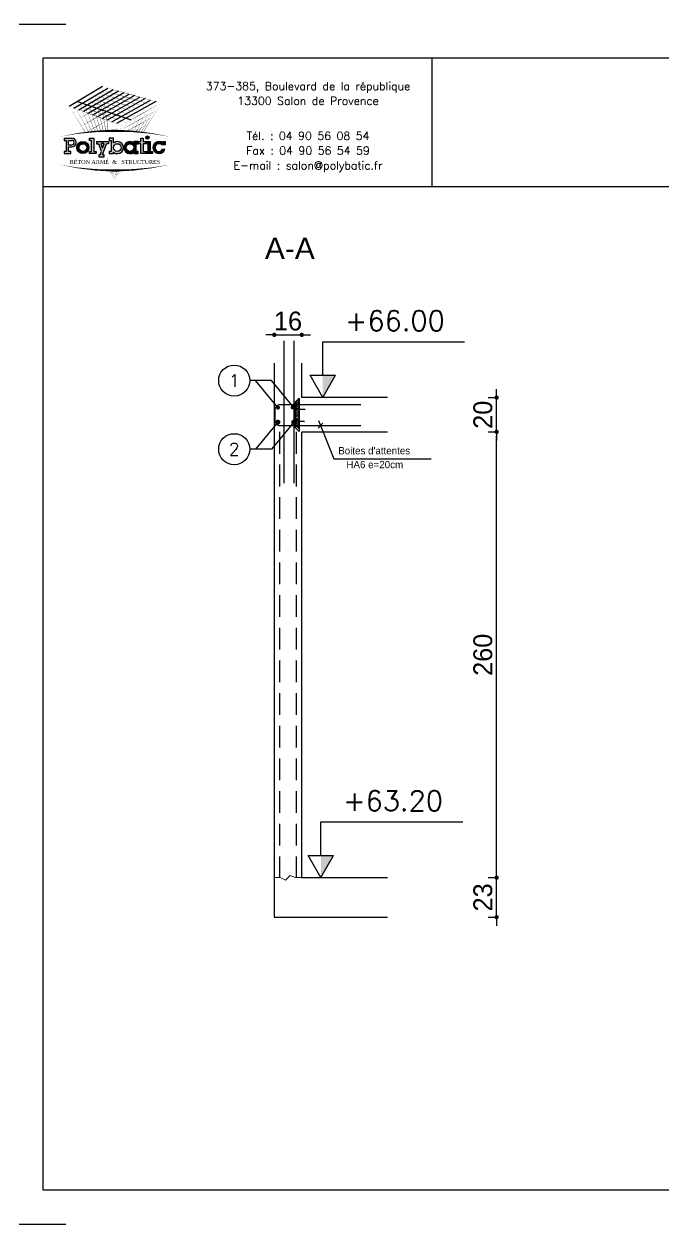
# Model space of a CAD drawing. Header units: metres. Extents: x -5618 to 118954, y -306 to 4637.
# Drawn here: x 3885 to 4258, y 894 to 1594 of the extents above; entities that cross this region are included whole.
import ezdxf
from ezdxf.enums import TextEntityAlignment as Align

# ---------------------------------------------------------------- set-up
doc = ezdxf.new("R2010")
doc.units = ezdxf.units.M
doc.linetypes.add('CACHEX2', pattern=[19.05, 12.7, -6.35])
for name, color, linetype in [('COTATION', 1, 'Continuous'), ('GO-CARTOUCHE', 7, 'Continuous'), ('GO-FER-HA', 140, 'Continuous'), ('GO-TEXTE', 9, 'Continuous'), ('K_ENT_M_Building_V.76', 7, 'Continuous'), ('STR_COTATION', 1, 'Continuous'), ('STR_STA', 30, 'Continuous'), ('STR_VOI-POT', 6, 'Continuous')]:
    doc.layers.add(name, color=color, linetype=linetype)
doc.layers.add('Kofragna_forma', color=7, linetype='Continuous', lineweight=70)
doc.styles.add('GrDimensions', font='simplex.shx')
doc.styles.add('Lucida', font='LSANSI.TTF')
doc.styles.add('POLYBATIC', font='TIMES.TTF')
doc.styles.add('schéma', font='simplex.shx')
doc.styles.add('TEXTE', font='romans.shx')
doc.styles.add('TEXTEBA', font='ARIAL.TTF')
doc.dimstyles.new('COUPE-20', dxfattribs={"dimscale": 0.5, "dimtxt": 22, "dimasz": 5, "dimexe": 0.05, "dimexo": 0, "dimgap": 5, "dimtad": 1, "dimdec": 0, "dimdsep": 46, "dimtxsty": 'Standard', "dimblk1": 'DOT', "dimblk2": 'DOT', "dimsah": 1, "dimcen": 0, "dimdle": 150, "dimclrd": 1, "dimclre": 1, "dimclrt": 7, "dimadec": 0, "dimazin": 0, "dimtfac": 1, "dimtdec": 0, "dimtix": 1, "dimtmove": 2, "dimatfit": 3, "dimldrblk": 'DOT', "dimfxl": 0, "dimtvp": 1, "dimtolj": 1, "dimtzin": 0, "dimarcsym": 0})

# ---------------------------------------------------------------- blocks, each defined once
blk = doc.blocks.new('A$C492E529B')
h = blk.add_hatch(color=256)
h.paths.add_polyline_path([(-1.983, 0.1), (-2.083, 0.1), (-2.083, 0.3), (-1.933, 0.3, 1), (-1.933, 0.7), (-2.283, 0.7), (-2.283, 0.6), (-2.183, 0.6), (-2.183, 0.1), (-2.283, 0.1), (-2.283, 0), (-1.983, 0)])
h.paths.add_polyline_path([(-2.083, 0.4), (-2.083, 0.6), (-1.933, 0.6, -1), (-1.933, 0.4)], flags=16)
h = blk.add_hatch(color=256)
h.paths.add_polyline_path([(-1.158, 0.275, 1), (-1.708, 0.275, 1)])
h.paths.add_polyline_path([(-1.608, 0.275, -1), (-1.258, 0.275, -1)], flags=16)
for color, points in [(256, [(-0.938, 0.7), (-1.138, 0.7), (-1.138, 0.6), (-1.038, 0.6), (-1.038, 0.1), (-1.138, 0.1), (-1.138, 0), (-0.838, 0), (-0.838, 0.1), (-0.938, 0.1)]), (256, [(-0.367, 0.45), (-0.268, 0.45), (-0.268, 0.55), (-0.523, 0.55), (-0.523, 0.45), (-0.473, 0.45), (-0.543, 0.253), (-0.612, 0.45), (-0.562, 0.45), (-0.562, 0.55), (-0.818, 0.55), (-0.818, 0.45), (-0.718, 0.45), (-0.595, 0.101), (-0.648, -0.05), (-0.718, -0.05), (-0.718, -0.15), (-0.468, -0.15), (-0.468, -0.05), (-0.543, -0.05)]), (256, [(1.393, 0.55), (1.292, 0.55), (1.292, 0.7), (1.193, 0.7), (1.193, 0.55), (1.093, 0.55), (1.093, 0.45), (1.193, 0.45), (1.193, 0), (1.393, 0), (1.393, 0.1), (1.292, 0.1), (1.292, 0.45), (1.393, 0.45)]), (140, [(1.413, 0.725, 1), (1.563, 0.725, 1)]), (256, [(1.613, 0.55), (1.413, 0.55), (1.413, 0.45), (1.513, 0.45), (1.513, 0.1), (1.413, 0.1), (1.413, 0), (1.712, 0), (1.712, 0.1), (1.613, 0.1)]), (256, [(2.13, 0.4), (2.283, 0.4), (2.283, 0.55), (2.183, 0.55), (2.183, 0.487, 3.359496), (2.272, 0.2), (2.166, 0.2, -3.125802)])]:
    blk.add_hatch(color=color).paths.add_polyline_path(points)
h = blk.add_hatch(color=256)
h.paths.add_polyline_path([(-0.047, 0.487), (-0.047, 0.7), (-0.248, 0.7), (-0.248, 0.6), (-0.147, 0.6), (-0.147, 0.1), (-0.248, 0.1), (-0.248, 0), (-0.047, 0), (-0.047, 0.063, 2.12132)])
h.paths.add_polyline_path([(-0.047, 0.275, -1), (0.303, 0.275, -1)], flags=16)
h = blk.add_hatch(color=256)
h.paths.add_polyline_path([(1.073, 0.1), (0.973, 0.1), (0.973, 0.45), (1.073, 0.45), (1.073, 0.55), (0.873, 0.55), (0.873, 0.487, 2.12132), (0.873, 0.063), (0.873, 0), (1.073, 0)])
h.paths.add_polyline_path([(0.523, 0.275, -1), (0.873, 0.275, -1)], flags=16)
for p, q in [((0.873, 0.55), (0.873, 0.487)), ((1.073, 0.55), (0.873, 0.55)), ((1.073, 0.45), (1.073, 0.55)), ((-0.595, 0.101), (-0.718, 0.45)), ((-0.648, -0.05), (-0.595, 0.101)), ((-0.543, 0.253), (-0.612, 0.45)), ((-0.543, -0.05), (-0.367, 0.45)), ((-0.543, 0.253), (-0.473, 0.45)), ((0.873, 0.063), (0.873, 0)), ((0.973, 0.1), (0.973, 0.45)), ((0.973, 0.45), (1.073, 0.45)), ((1.073, 0.1), (0.973, 0.1)), ((1.073, 0), (1.073, 0.1)), ((2.166, 0.2), (2.272, 0.2)), ((0.873, 0), (1.073, 0))]:
    blk.add_line(p, q)
for points in [[(-2.283, 0.7), (-1.933, 0.7)], [(-2.283, 0.7), (-2.283, 0.6), (-2.183, 0.6), (-2.183, 0.1), (-2.283, 0.1), (-2.283, 0), (-1.983, 0), (-1.983, 0.1), (-2.083, 0.1), (-2.083, 0.3), (-1.933, 0.3)], [(-2.083, 0.4), (-2.083, 0.6), (-1.933, 0.6)], [(-1.138, 0.7), (-0.938, 0.7), (-0.938, 0.1), (-0.838, 0.1), (-0.838, 0), (-1.138, 0), (-1.138, 0.1), (-1.038, 0.1), (-1.038, 0.6), (-1.138, 0.6), (-1.138, 0.7)], [(-0.818, 0.55), (-0.562, 0.55)], [(-0.818, 0.55), (-0.818, 0.45), (-0.718, 0.45)], [(-0.612, 0.45), (-0.562, 0.45), (-0.562, 0.55)], [(-0.523, 0.55), (-0.268, 0.55), (-0.268, 0.45), (-0.367, 0.45)], [(-0.473, 0.45), (-0.523, 0.45), (-0.523, 0.55)], [(-0.248, 0.7), (-0.248, 0.6), (-0.147, 0.6), (-0.147, 0.1), (-0.248, 0.1), (-0.248, 0), (-0.047, 0), (-0.047, 0.063)], [(-0.047, 0.487), (-0.047, 0.7), (-0.248, 0.7)], [(1.093, 0.55), (1.193, 0.55), (1.193, 0.7), (1.292, 0.7), (1.292, 0.55), (1.393, 0.55), (1.393, 0.45), (1.292, 0.45), (1.292, 0.1), (1.393, 0.1), (1.393, 0), (1.193, 0), (1.193, 0.45), (1.093, 0.45)], [(1.093, 0.45), (1.093, 0.55)], [(1.413, 0.45), (1.413, 0.55), (1.613, 0.55), (1.613, 0.1), (1.712, 0.1), (1.712, 0), (1.413, 0), (1.413, 0.1), (1.513, 0.1), (1.513, 0.45), (1.413, 0.45)], [(2.183, 0.487), (2.183, 0.55), (2.283, 0.55), (2.283, 0.4), (2.13, 0.4)], [(-2.083, 0.4), (-1.933, 0.4)], [(-0.648, -0.05), (-0.718, -0.05), (-0.718, -0.15), (-0.468, -0.15), (-0.468, -0.05), (-0.543, -0.05)]]:
    blk.add_lwpolyline(points)
for centre, radius in [((-1.433, 0.275), 0.275), ((-1.433, 0.275), 0.175), ((0.128, 0.275), 0.175), ((0.698, 0.275), 0.175)]:
    blk.add_circle(centre, radius)
at = {"color": 140}
blk.add_circle((1.488, 0.725), 0.075, dxfattribs=at)
for centre, radius, start, end in [((-1.933, 0.5), 0.2, 270, 90), ((-1.933, 0.5), 0.1, 270, 90), ((0.128, 0.275), 0.275, 230.4788, 129.5212), ((0.698, 0.275), 0.275, 50.4788, 309.5212), ((2.008, 0.275), 0.275, 50.4788, 344.1734), ((2.008, 0.275), 0.175, 45.5847, 334.6231)]:
    blk.add_arc(centre, radius, start, end)
blk = doc.blocks.new('POLYBATIC')
at = {"color": 140}
for p, q in [((-0.43, 3.281), (-1.602, 2.578)), ((-1.435, 2.518), (-0.241, 3.228)), ((-1.268, 2.457), (-0.053, 3.175)), ((0.135, 3.121), (-1.101, 2.397)), ((-0.934, 2.337), (0.323, 3.068)), ((-0.767, 2.276), (0.511, 3.015)), ((-1.309, 2.754), (0.586, 2.109)), ((0.7, 2.962), (-0.6, 2.216)), ((-0.433, 2.156), (0.888, 2.908)), ((1.076, 2.855), (-0.266, 2.095)), ((-0.099, 2.035), (1.264, 2.802)), ((1.452, 2.749), (0.067, 1.974))]:
    blk.add_line(p, q, dxfattribs=at)
for points in [[(-1.016, 2.93, 0.0156, 0, 0), (-0.43, 3.281, 0, 0, 0)], [(-0.391, 2.983, 0, 0.0156, 0), (-0.923, 2.663, 0, 0, 0)], [(0.122, 2.71, 0.0156, 0, 0), (-0.869, 3.018, 0, 0, 0)], [(-0.491, 1.706, 0.0136, 0, 0), (-0.869, 3.018, 0, 0, 0)], [(-0.838, 2.873, 0.0156, 0, 0), (-0.241, 3.228, 0, 0, 0)], [(0.283, 2.803, 0.0156, 0, 0), (-0.723, 3.105, 0, 0, 0)], [(-0.398, 1.71, 0.014, 0, 0), (-0.723, 3.105, 0, 0, 0)], [(-0.661, 2.816, 0.0156, 0, 0), (-0.053, 3.175, 0, 0, 0)], [(0.444, 2.896, 0.0156, 0, 0), (-0.576, 3.193, 0, 0, 0)], [(-0.309, 1.714, 0.0145, 0, 0), (-0.576, 3.193, 0, 0, 0)], [(-0.483, 2.759, 0.0156, 0, 0), (0.135, 3.121, 0, 0, 0)], [(0.605, 2.988, 0.0156, 0, 0), (-0.43, 3.281, 0, 0, 0)], [(-0.225, 1.716, 0.0149, 0, 0), (-0.43, 3.281, 0, 0, 0)], [(-0.305, 2.702, 0.0156, 0, 0), (0.323, 3.068, 0, 0, 0)], [(-0.128, 2.646, 0.0156, 0, 0), (0.511, 3.015, 0, 0, 0)], [(1.641, 2.695, 0, 0.0156, 0), (0.605, 2.988, 0, 0, 0)], [(-1.602, 2.578, 0, 0.0156, 0), (-1.016, 2.93, 0, 0, 0)], [(-0.684, 2.246, 0.0156, 0, 0), (-1.602, 2.578, 0, 0, 0)], [(-1.031, 1.66, 0.0111, 0, 0), (-1.602, 2.578, 0, 0, 0)], [(-1.456, 2.344, 0, 0.0156, 0), (-0.923, 2.663, 0, 0, 0)], [(-0.522, 2.339, 0.0156, 0, 0), (-1.455, 2.666, 0, 0, 0)], [(-0.913, 1.673, 0.0116, 0, 0), (-1.455, 2.666, 0, 0, 0)], [(-1.435, 2.518, 0, 0.0156, 0), (-0.838, 2.873, 0, 0, 0)], [(-0.361, 2.432, 0.0156, 0, 0), (-1.309, 2.754, 0, 0, 0)], [(-0.8, 1.684, 0.0121, 0, 0), (-1.309, 2.754, 0, 0, 0)], [(-1.268, 2.457, 0, 0.0156, 0), (-0.661, 2.816, 0, 0, 0)], [(-0.2, 2.524, 0.0156, 0, 0), (-1.162, 2.842, 0, 0, 0)], [(-0.692, 1.693, 0.0126, 0, 0), (-1.162, 2.842, 0, 0, 0)], [(-1.101, 2.397, 0, 0.0156, 0), (-0.483, 2.759, 0, 0, 0)], [(-0.039, 2.617, 0.0156, 0, 0), (-1.016, 2.93, 0, 0, 0)], [(-0.589, 1.7, 0.0131, 0, 0), (-1.016, 2.93, 0, 0, 0)], [(-0.934, 2.337, 0, 0.0156, 0), (-0.305, 2.702, 0, 0, 0)], [(-0.352, 2.685, 0, 0.0156, 0), (-0.831, 2.397, 0, 0, 0)], [(-0.767, 2.276, 0, 0.0156, 0), (-0.128, 2.646, 0, 0, 0)], [(-0.6, 2.216, 0, 0.0156, 0), (0.05, 2.589, 0, 0, 0)], [(0.937, 2.305, 0, 0.0156, 0), (-0.039, 2.617, 0, 0, 0)], [(0.05, 2.589, 0.0156, 0, 0), (0.7, 2.962, 0, 0, 0)], [(1.113, 2.402, 0, 0.0156, 0), (0.122, 2.71, 0, 0, 0)], [(0.227, 2.532, 0.0156, 0, 0), (0.888, 2.908, 0, 0, 0)], [(1.289, 2.5, 0, 0.0156, 0), (0.283, 2.803, 0, 0, 0)], [(0.405, 2.475, 0.0156, 0, 0), (1.076, 2.855, 0, 0, 0)], [(1.465, 2.598, 0, 0.0156, 0), (0.444, 2.896, 0, 0, 0)], [(0.582, 2.418, 0.0156, 0, 0), (1.264, 2.802, 0, 0, 0)], [(0.76, 2.362, 0.0156, 0, 0), (1.452, 2.749, 0, 0, 0)], [(0.937, 2.305, 0.0156, 0, 0), (1.641, 2.695, 0, 0, 0)], [(0.942, 1.67, 0.0112, 0, 0), (1.465, 2.598, 0, 0, 0)], [(1.012, 1.663, 0.012, 0, 0), (1.641, 2.695, 0, 0, 0)], [(-1.31, 2.109, 0, 0.0156, 0), (-0.831, 2.397, 0, 0, 0)], [(-1.165, 1.875, 0, 0.0156, 0), (-0.739, 2.131, 0, 0, 0)], [(-0.312, 2.386, 0, 0.0156, 0), (-0.739, 2.131, 0, 0, 0)], [(0.234, 1.914, 0, 0.0156, 0), (-0.684, 2.246, 0, 0, 0)], [(0.41, 2.012, 0, 0.0156, 0), (-0.522, 2.339, 0, 0, 0)], [(-0.433, 2.156, 0, 0.0156, 0), (0.227, 2.532, 0, 0, 0)], [(0.586, 2.109, 0, 0.0156, 0), (-0.361, 2.432, 0, 0, 0)], [(-0.266, 2.095, 0, 0.0156, 0), (0.405, 2.475, 0, 0, 0)], [(0.762, 2.207, 0, 0.0156, 0), (-0.2, 2.524, 0, 0, 0)], [(-0.099, 2.035, 0, 0.0156, 0), (0.582, 2.418, 0, 0, 0)], [(0.067, 1.974, 0, 0.0156, 0), (0.76, 2.362, 0, 0, 0)], [(0.234, 1.914, 0, 0.0156, 0), (0.937, 2.305, 0, 0, 0)], [(0.587, 1.7, 0.00718, 0, 0), (0.762, 2.207, 0, 0, 0)], [(0.689, 1.693, 0.0083, 0, 0), (0.937, 2.305, 0, 0, 0)], [(0.765, 1.884, 0.0156, 0, 0), (1.342, 2.205, 0, 0, 0)], [(0.781, 1.685, 0.00933, 0, 0), (1.113, 2.402, 0, 0, 0)], [(0.852, 2.095, 0.0156, 0, 0), (1.491, 2.45, 0, 0, 0)], [(0.865, 1.678, 0.0103, 0, 0), (1.289, 2.5, 0, 0, 0)], [(-1.953, 1.508, 0, 0.0781, -0.053843), (0, 1.719, 0, 0, 0)], [(-1.019, 1.641, 0, 0.0156, 0), (-0.646, 1.864, 0, 0, 0)], [(-0.273, 2.088, 0, 0.0156, 0), (-0.646, 1.864, 0, 0, 0)], [(-0.234, 1.79, 0, 0.00638, 0), (-0.365, 1.711, 0, 0.00638, 0)], [(1.953, 1.508, 0, 0.0781, 0.053843), (0, 1.719, 0, 0, 0)], [(0.213, 1.74, 0, 0.0156, 0), (0.852, 2.095, 0, 0, 0)], [(0.21, 1.716, 0.00323, 0, 0), (0.234, 1.914, 0, 0, 0)], [(0.349, 1.712, 0.00465, 0, 0), (0.41, 2.012, 0, 0, 0)], [(0.447, 1.708, 0.00693, 0.0156, 0), (0.767, 1.886, 0, 0, 0)], [(0.474, 1.706, 0.00597, 0, 0), (0.586, 2.109, 0, 0, 0)], [(0.68, 1.675, 0.0156, 0, 0), (1.193, 1.96, 0, 0, 0)], [(0.96, 1.668, 0.00293, 0, 0), (1.044, 1.715, 0, 0, 0)], [(-1.953, 0.523, 0, 0.0781, 0.053843), (0, 0.312, 0, 0, 0)], [(1.953, 0.523, 0, 0.0781, -0.053843), (0, 0.312, 0, 0, 0)], [(0, 0, 0, 0.00381, 0), (-0.195, 0.315, 0, 0.00381, 0)], [(0, 0, 0, 0.00368, 0), (-0.171, 0.314, 0, 0.00368, 0)], [(0, 0, 0, 0.00356, 0), (-0.149, 0.314, 0, 0.00356, 0)], [(0, 0, 0, 0.00345, 0), (-0.128, 0.313, 0, 0.00345, 0)], [(0, 0, 0, 0.00334, 0), (-0.109, 0.313, 0, 0.00334, 0)], [(0, 0, 0, 0.00324, 0), (-0.09, 0.313, 0, 0.00324, 0)], [(0, 0, 0, 0.00315, 0), (-0.073, 0.313, 0, 0.00315, 0)], [(0, 0, 0, 0.00306, 0), (-0.056, 0.313, 0, 0.00306, 0)], [(0, 0, 0, 0.00306, 0), (-0.056, 0.313, 0, 0.00306, 0)], [(0, 0, 0, 0.00298, 0), (-0.041, 0.313, 0, 0.00298, 0)], [(0, 0, 0, 0.0051, 0), (0.038, 0.313, 0, 0.0051, 0)], [(0, 0, 0, 0.00425, 0), (0.127, 0.313, 0, 0.00425, 0)], [(0, 0, 0, 0.00408, 0), (0.145, 0.314, 0, 0.00408, 0)], [(0, 0, 0, 0.00392, 0), (0.162, 0.314, 0, 0.00392, 0)], [(0, 0, 0, 0.00378, 0), (0.177, 0.314, 0, 0.00378, 0)], [(0, 0, 0, 0.00365, 0), (0.191, 0.315, 0, 0.00365, 0)], [(0, 0, 0, 0.00486, 0), (0.064, 0.313, 0, 0.00486, 0)], [(0, 0, 0, 0.00464, 0), (0.087, 0.313, 0, 0.00464, 0)], [(0, 0, 0, 0.00443, 0), (0.108, 0.313, 0, 0.00443, 0)]]:
    blk.add_lwpolyline(points, format="xyseb", dxfattribs=at)
at = {"color": 5, "xscale": 0.78125, "yscale": 0.78125, "zscale": 0.78125}
blk.add_blockref('A$C492E529B', (0, 0.91), dxfattribs=at)
at = {"lineweight": 60, "style": 'POLYBATIC'}
for s, p in [('BÉTON ARMÉ', (-1.587, 0.547)), ('STRUCTURES', (0.24, 0.547))]:
    blk.add_text(s, height=0.1406, dxfattribs=at).set_placement(p)
at = {"color": 140, "style": 'POLYBATIC'}
blk.add_text('&', height=0.141, dxfattribs=at).set_placement((0, 0.547), align=Align.CENTER)
blk = doc.blocks.new('_DOT')
at = {"color": 0, "linetype": 'ByBlock'}
blk.add_line((-0.5, 0), (-1, 0), dxfattribs=at)
at = {"color": 0, "linetype": 'ByBlock', "const_width": 0.5}
blk.add_lwpolyline([(-0.25, 0, 1), (0.25, 0, 1)], format="xyb", close=True, dxfattribs=at)
blk = doc.blocks.new('*D751')
at = {"layer": 'COTATION', "color": 1, "lineweight": -2, "ltscale": 4.5}
for p, q in [((4160.35, 1098.29), (4160.35, 1100.79)), ((4155.35, 1095.79), (4160.37, 1095.79)), ((4160.35, 1072.79), (4160.35, 1095.79)), ((4155.35, 1072.79), (4160.37, 1072.79)), ((4160.35, 1070.29), (4160.35, 1067.79))]:
    blk.add_line(p, q, dxfattribs=at)
at = {"layer": 'DEFPOINTS', "color": 0, "lineweight": -3, "ltscale": 4.5}
for p in [(4096.78, 1095.79), (4160.35, 1095.79), (4096.78, 1072.79)]:
    blk.add_point(p, dxfattribs=at)
at = {"layer": 'COTATION', "color": 1, "lineweight": -2, "ltscale": 4.5, "xscale": 2.5, "yscale": 2.5, "zscale": 2.5}
for p, rotation in [((4160.35, 1095.79), 270), ((4160.35, 1072.79), 90)]:
    blk.add_blockref('_DOT', p, dxfattribs=dict(at, rotation=rotation))
at = {"layer": 'COTATION', "color": 7, "lineweight": -3, "ltscale": 4.5, "insert": (4152.35, 1084.29), "char_height": 11, "attachment_point": 5, "rotation": 90}
blk.add_mtext('\\A1;23', dxfattribs=at)
blk = doc.blocks.new('*D752')
at = {"layer": 'COTATION', "color": 1, "lineweight": -2, "ltscale": 4.5}
for p, q in [((4155.35, 1355.79), (4160.37, 1355.79)), ((4160.35, 1098.29), (4160.35, 1353.29)), ((4155.35, 1095.79), (4160.37, 1095.79))]:
    blk.add_line(p, q, dxfattribs=at)
at = {"layer": 'DEFPOINTS', "color": 0, "lineweight": -3, "ltscale": 4.5}
for p in [(4096.78, 1355.79), (4160.35, 1355.79), (4096.78, 1095.79)]:
    blk.add_point(p, dxfattribs=at)
at = {"layer": 'COTATION', "color": 1, "lineweight": -2, "ltscale": 4.5, "xscale": 2.5, "yscale": 2.5, "zscale": 2.5}
for p, rotation in [((4160.35, 1355.79), 90), ((4160.35, 1095.79), 270)]:
    blk.add_blockref('_DOT', p, dxfattribs=dict(at, rotation=rotation))
at = {"layer": 'COTATION', "color": 7, "lineweight": -3, "ltscale": 4.5, "insert": (4152.35, 1225.79), "char_height": 11, "attachment_point": 5, "rotation": 90}
blk.add_mtext('\\A1;260', dxfattribs=at)
blk = doc.blocks.new('*D753')
at = {"layer": 'COTATION', "color": 1, "lineweight": -2, "ltscale": 4.5}
for p, q in [((4160.35, 1378.29), (4160.35, 1380.79)), ((4155.35, 1375.79), (4160.37, 1375.79)), ((4160.35, 1355.79), (4160.35, 1375.79)), ((4155.35, 1355.79), (4160.37, 1355.79)), ((4160.35, 1353.29), (4160.35, 1350.79))]:
    blk.add_line(p, q, dxfattribs=at)
at = {"layer": 'DEFPOINTS', "color": 0, "lineweight": -3, "ltscale": 4.5}
for p in [(4096.78, 1375.79), (4160.35, 1375.79), (4096.78, 1355.79)]:
    blk.add_point(p, dxfattribs=at)
at = {"layer": 'COTATION', "color": 1, "lineweight": -2, "ltscale": 4.5, "xscale": 2.5, "yscale": 2.5, "zscale": 2.5}
for p, rotation in [((4160.35, 1375.79), 270), ((4160.35, 1355.79), 90)]:
    blk.add_blockref('_DOT', p, dxfattribs=dict(at, rotation=rotation))
at = {"layer": 'COTATION', "color": 7, "lineweight": -3, "ltscale": 4.5, "insert": (4152.35, 1365.79), "char_height": 11, "attachment_point": 5, "rotation": 90}
blk.add_mtext('\\A1;20', dxfattribs=at)
blk = doc.blocks.new('stab')
at = {"layer": 'STR_STA'}
h = blk.add_hatch(dxfattribs=at)
h.set_pattern_fill('ANSI31', color=9, scale=6.075, angle=-540, style=0)
h.set_pattern_definition([(315, (-54992.6584, 395894.73794), (-0.536959212, -0.536959212), [])])
h.paths.add_polyline_path([(8.55, 0), (6.53, -2.03), (4.9, -2.03), (4.9, 0)])
h.paths.add_polyline_path([(4.9, 0), (4.9, -2.03), (1.75, -2.03), (1.95, 0)])
h.paths.add_polyline_path([(1.41, 0), (1.73, -2.03), (-8.03, -2.03), (-7.82, 0)])
h.paths.add_polyline_path([(-8.11, -1.56), (-9.67, 0), (-8.25, 0)])
at = {"layer": 'STR_STA', "color": 1}
blk.add_lwpolyline([(-5.93, 36.01), (-5.93, 0.57), (-5.93, -11.07, 0.414214), (-2.89, -14.1), (3.18, -14.1, 0.414214), (6.22, -11.07), (6.22, 36.01)], format="xyb", dxfattribs=at)
blk.add_lwpolyline([(-7.65, -2.03), (-9.67, 0), (9.67, 0), (7.65, -2.03)], close=True, dxfattribs=at)
blk.add_lwpolyline([(-3.88, 0), (-3.68, -2.22), (-3.09, 3.47), (-3.09, 0), (3.09, 0), (3.42, -2.09), (3.94, 3.21), (3.94, 0)], dxfattribs=at)
at = {"layer": 'STR_STA', "color": 6, "linetype": 'Continuous', "const_width": 1.2}
for points in [[(-3.75, -3.69, -1), (-4.95, -3.69, -1)], [(-3.64, -12.3, -1), (-4.84, -12.3, -1)]]:
    blk.add_lwpolyline(points, format="xyb", close=True, dxfattribs=at)
blk = doc.blocks.new('*D754')
at = {"layer": 'DEFPOINTS', "color": 0, "lineweight": -3, "ltscale": 4.5}
for p in [(4046.78, 1412.38), (4030.78, 1395.79, 187.69), (4046.78, 1395.79, 187.69)]:
    blk.add_point(p, dxfattribs=at)
at = {"layer": 'STR_COTATION', "color": 1, "lineweight": -2, "ltscale": 4.5}
for p, q in [((4028.28, 1412.38), (4025.78, 1412.38)), ((4030.78, 1412.4), (4030.78, 1412.41)), ((4030.78, 1412.38), (4046.78, 1412.38)), ((4046.78, 1412.4), (4046.78, 1412.41)), ((4049.28, 1412.38), (4051.78, 1412.38))]:
    blk.add_line(p, q, dxfattribs=at)
at = {"layer": 'STR_COTATION', "color": 1, "lineweight": -2, "ltscale": 4.5, "xscale": 2.5, "yscale": 2.5, "zscale": 2.5}
blk.add_blockref('_DOT', (4030.78, 1412.38), dxfattribs=at)
at = {"layer": 'STR_COTATION', "color": 1, "lineweight": -2, "ltscale": 4.5, "xscale": 2.5, "yscale": 2.5, "zscale": 2.5, "rotation": 180}
blk.add_blockref('_DOT', (4046.78, 1412.38), dxfattribs=at)
at = {"layer": 'STR_COTATION', "color": 7, "lineweight": -3, "ltscale": 4.5, "insert": (4038.78, 1420.38), "char_height": 11, "attachment_point": 5}
blk.add_mtext('\\A1;16', dxfattribs=at)

msp = doc.modelspace()

# ---------------------------------------------------------------- linework, layer by layer
at = {"color": 7, "linetype": 'Continuous', "lineweight": -3}
for p, q in [((4051.61, 1388.79, 187.69), (4066.36, 1388.79, 187.69)), ((4058.99, 1375.79, 187.69), (4051.61, 1388.79, 187.69)), ((4051.61, 1388.79, 187.69), (4066.36, 1388.79, 187.69)), ((4058.99, 1375.79, 187.69), (4051.61, 1388.79, 187.69)), ((4058.99, 1375.79, 187.69), (4066.36, 1388.79, 187.69)), ((4058.99, 1375.79, 187.69), (4066.36, 1388.79, 187.69)), ((4050.55, 1108.79, 187.69), (4065.3, 1108.79, 187.69)), ((4057.93, 1095.79, 187.69), (4050.55, 1108.79, 187.69)), ((4050.55, 1108.79, 187.69), (4065.3, 1108.79, 187.69)), ((4057.93, 1095.79, 187.69), (4050.55, 1108.79, 187.69)), ((4057.93, 1095.79, 187.69), (4065.3, 1108.79, 187.69)), ((4057.93, 1095.79, 187.69), (4065.3, 1108.79, 187.69))]:
    msp.add_line(p, q, dxfattribs=at)
for points in [[(3875.92, 1560.38), (3875.92, 1593.71), (3909.25, 1593.71)], [(4122.56, 1573.71), (4122.57, 1498.77)], [(4845.83, 1498.77), (3895.92, 1498.77)], [(3875.92, 927.11), (3875.92, 893.78), (3909.25, 893.78)]]:
    msp.add_lwpolyline(points)
msp.add_lwpolyline([(3895.92, 1573.71), (3895.92, 913.78), (4845.83, 913.78), (4845.83, 1573.71)], close=True)
at = {"lineweight": 18, "elevation": 187.69}
msp.add_lwpolyline([(4030.78, 1095.79), (4034.25, 1095.79), (4037.27, 1094.36), (4040.02, 1097.13), (4043.18, 1095.79), (4046.78, 1095.79)], dxfattribs=at)
at = {"color": 7, "linetype": 'Continuous', "lineweight": -3}
for points in [[(4066.36, 1388.79, 187.69), (4058.99, 1375.79, 187.69), (4058.99, 1388.76, 187.69)], [(4066.36, 1388.79, 187.69), (4058.99, 1375.79, 187.69), (4058.99, 1388.76, 187.69)], [(4065.3, 1108.79, 187.69), (4057.93, 1095.79, 187.69), (4057.93, 1108.75, 187.69)], [(4065.3, 1108.79, 187.69), (4057.93, 1095.79, 187.69), (4057.93, 1108.75, 187.69)]]:
    msp.add_solid(points, dxfattribs=at)
at = {"layer": 'GO-CARTOUCHE', "color": 2, "ltscale": 3}
msp.add_line((4059.08, 1360.98, 187.69), (4056.27, 1358.01, 187.69), dxfattribs=at)
at = {"layer": 'GO-CARTOUCHE', "color": 2, "ltscale": 3, "elevation": 187.69}
msp.add_lwpolyline([(4056.48, 1362.49), (4065.44, 1340.08), (4122.14, 1340.08)], dxfattribs=at)
at = {"layer": 'GO-FER-HA', "elevation": 187.69}
for points in [[(4042.09, 1369.96), (4029.21, 1385.73), (4016.47, 1385.73)], [(4032.75, 1369.96), (4019.87, 1385.73), (4016.47, 1385.73)], [(4042.09, 1361.48), (4029.21, 1345.7), (4016.47, 1345.7)], [(4032.75, 1361.48), (4019.87, 1345.7), (4016.47, 1345.7)]]:
    msp.add_lwpolyline(points, dxfattribs=at)
at = {"layer": 'GO-FER-HA'}
for centre in [(4007.41, 1385.73, 187.69), (4007.41, 1345.7, 187.69)]:
    msp.add_circle(centre, 9.06, dxfattribs=at)
at = {"layer": 'K_ENT_M_Building_V.76', "color": 30, "linetype": 'Continuous', "lineweight": -3}
for p, q in [((4058.99, 1388.79, 187.69), (4058.99, 1408.29, 187.69)), ((4058.99, 1408.29, 187.69), (4065.49, 1408.29, 187.69)), ((4058.99, 1388.79, 187.69), (4058.99, 1408.29, 187.69)), ((4058.99, 1408.29, 187.69), (4065.49, 1408.29, 187.69)), ((4065.49, 1408.29, 187.69), (4141.63, 1408.29, 187.69)), ((4065.49, 1408.29, 187.69), (4141.63, 1408.29, 187.69)), ((4057.93, 1108.79, 187.69), (4057.93, 1128.29, 187.69)), ((4057.93, 1128.29, 187.69), (4064.43, 1128.29, 187.69)), ((4057.93, 1108.79, 187.69), (4057.93, 1128.29, 187.69)), ((4057.93, 1128.29, 187.69), (4064.43, 1128.29, 187.69)), ((4064.43, 1128.29, 187.69), (4140.57, 1128.29, 187.69)), ((4064.43, 1128.29, 187.69), (4140.57, 1128.29, 187.69))]:
    msp.add_line(p, q, dxfattribs=at)
at = {"layer": 'Kofragna_forma', "color": 4, "lineweight": -3}
for p, q in [((4030.78, 1395.79, 187.69), (4030.78, 1072.79, 187.69)), ((4046.78, 1375.79, 187.69), (4046.78, 1395.79, 187.69)), ((4096.78, 1375.79, 187.69), (4046.78, 1375.79, 187.69)), ((4046.78, 1095.79, 187.69), (4046.78, 1355.79, 187.69)), ((4046.78, 1355.79, 187.69), (4096.78, 1355.79, 187.69)), ((4046.78, 1095.79, 187.69), (4096.78, 1095.79, 187.69)), ((4030.78, 1072.79, 187.69), (4096.78, 1072.79, 187.69))]:
    msp.add_line(p, q, dxfattribs=at)
at = {"layer": 'STR_VOI-POT', "color": 3}
for p, q in [((4036.38, 1408.96, 187.69), (4036.38, 1325.96, 187.69)), ((4042.1, 1408.96, 187.69), (4042.1, 1325.96, 187.69))]:
    msp.add_line(p, q, dxfattribs=at)
at = {"layer": 'STR_VOI-POT', "const_width": 1.44, "elevation": 187.69}
for points in [[(4033.62, 1361.48, 1), (4032.18, 1361.48, 1)], [(4042.81, 1361.48, 1), (4041.37, 1361.48, 1)]]:
    msp.add_lwpolyline(points, format="xyb", close=True, dxfattribs=at)
at = {"layer": 'STR_VOI-POT', "color": 1, "linetype": 'CACHEX2', "elevation": 187.69}
for points in [[(4033.79, 1355.79), (4033.79, 1095.79)], [(4043.51, 1355.79), (4043.51, 1095.79)]]:
    msp.add_lwpolyline(points, dxfattribs=at)

# ---------------------------------------------------------------- block references
at = {"xscale": 16.49835000000894, "yscale": 16.49834999989253, "zscale": 16.49835000000003}
msp.add_blockref('POLYBATIC', (3937.69, 1503.09), dxfattribs=at)
at = {"layer": 'STR_STA', "zscale": 0.001000000000004775, "rotation": 270}
msp.add_blockref('stab', (4045.2, 1365.72, 187.69), dxfattribs=at)

# ---------------------------------------------------------------- texts
at = {"style": 'schéma'}
for s, p in [('373-385, Boulevard de la république', (4050.44, 1555.18)), ('13300 Salon de Provence', (4050.44, 1546.55)), ('Tél. : 04 90 56 08 54', (4050.44, 1526.16)), ('Fax : 04 90 56 54 59', (4050.44, 1517.53)), ('E-mail : salon@polybatic.fr', (4050.44, 1508.9))]:
    msp.add_text(s, height=4.6662, dxfattribs=at).set_placement(p, align=Align.CENTER)
at = {"layer": 'GO-FER-HA', "style": 'TEXTE'}
msp.add_text('1', height=7.2, rotation=360, dxfattribs=at).set_placement((4007.41, 1385.73, 187.69), align=Align.MIDDLE_CENTER)
msp.add_text('2', height=7.2, dxfattribs=at).set_placement((4007.41, 1345.7, 187.69), align=Align.MIDDLE_CENTER)
at = {"layer": 'GO-TEXTE', "style": 'TEXTEBA'}
msp.add_text('A-A', height=12.497, dxfattribs=at).set_placement((4025.28, 1456.62, 187.69))
at = {"layer": 'GO-TEXTE', "linetype": 'Continuous', "style": 'Lucida'}
for s, p in [("Boites d'attentes", (4068.04, 1342.7, 187.69)), ('HA6 e=20cm', (4072.81, 1334.62, 187.69))]:
    msp.add_text(s, height=4.256, rotation=0.0018, dxfattribs=at).set_placement(p)
at = {"layer": 'K_ENT_M_Building_V.76', "color": 0, "linetype": 'Continuous', "lineweight": -3, "char_height": 11.7, "attachment_point": 7, "style": 'GrDimensions'}
for s, insert in [('+66.00', (4071.99, 1414.79, 187.69)), ('\\A1;+63.20', (4070.93, 1134.79, 187.69))]:
    msp.add_mtext(s, dxfattribs=dict(at, insert=insert))

# ---------------------------------------------------------------- dimensions: what is measured, and where the dimension line sits
at = {"layer": 'COTATION', "lineweight": -3, "ltscale": 4.5}
for base, p1, p2, picture, middle in [((4160.35, 1375.79, 93.84), (4096.78, 1355.79, 93.84), (4096.78, 1375.79, 93.84), '*D753', (4152.35, 1365.79, 93.84)), ((4160.35, 1355.79, 93.84), (4096.78, 1095.79, 93.84), (4096.78, 1355.79, 93.84), '*D752', (4152.35, 1225.79, 93.84)), ((4160.35, 1095.79, 93.84), (4096.78, 1072.79, 93.84), (4096.78, 1095.79, 93.84), '*D751', (4152.35, 1084.29, 93.84))]:
    dim = msp.add_linear_dim(base=base, p1=p1, p2=p2, angle=90, dimstyle='COUPE-20', dxfattribs=at)
    dim.commit()
    dim.dimension.update_dxf_attribs({"geometry": picture, "text_midpoint": middle})
at = {"layer": 'STR_COTATION', "lineweight": -3, "ltscale": 4.5}
dim = msp.add_linear_dim(base=(4046.78, 1412.38), p1=(4030.78, 1395.79, 187.69), p2=(4046.78, 1395.79, 187.69), dimstyle='COUPE-20', override={"dimfxl": 0.1}, dxfattribs=at)
dim.commit()
dim.dimension.update_dxf_attribs({"geometry": '*D754', "text_midpoint": (4038.78, 1420.38)})

doc.saveas('drawing.dxf')
